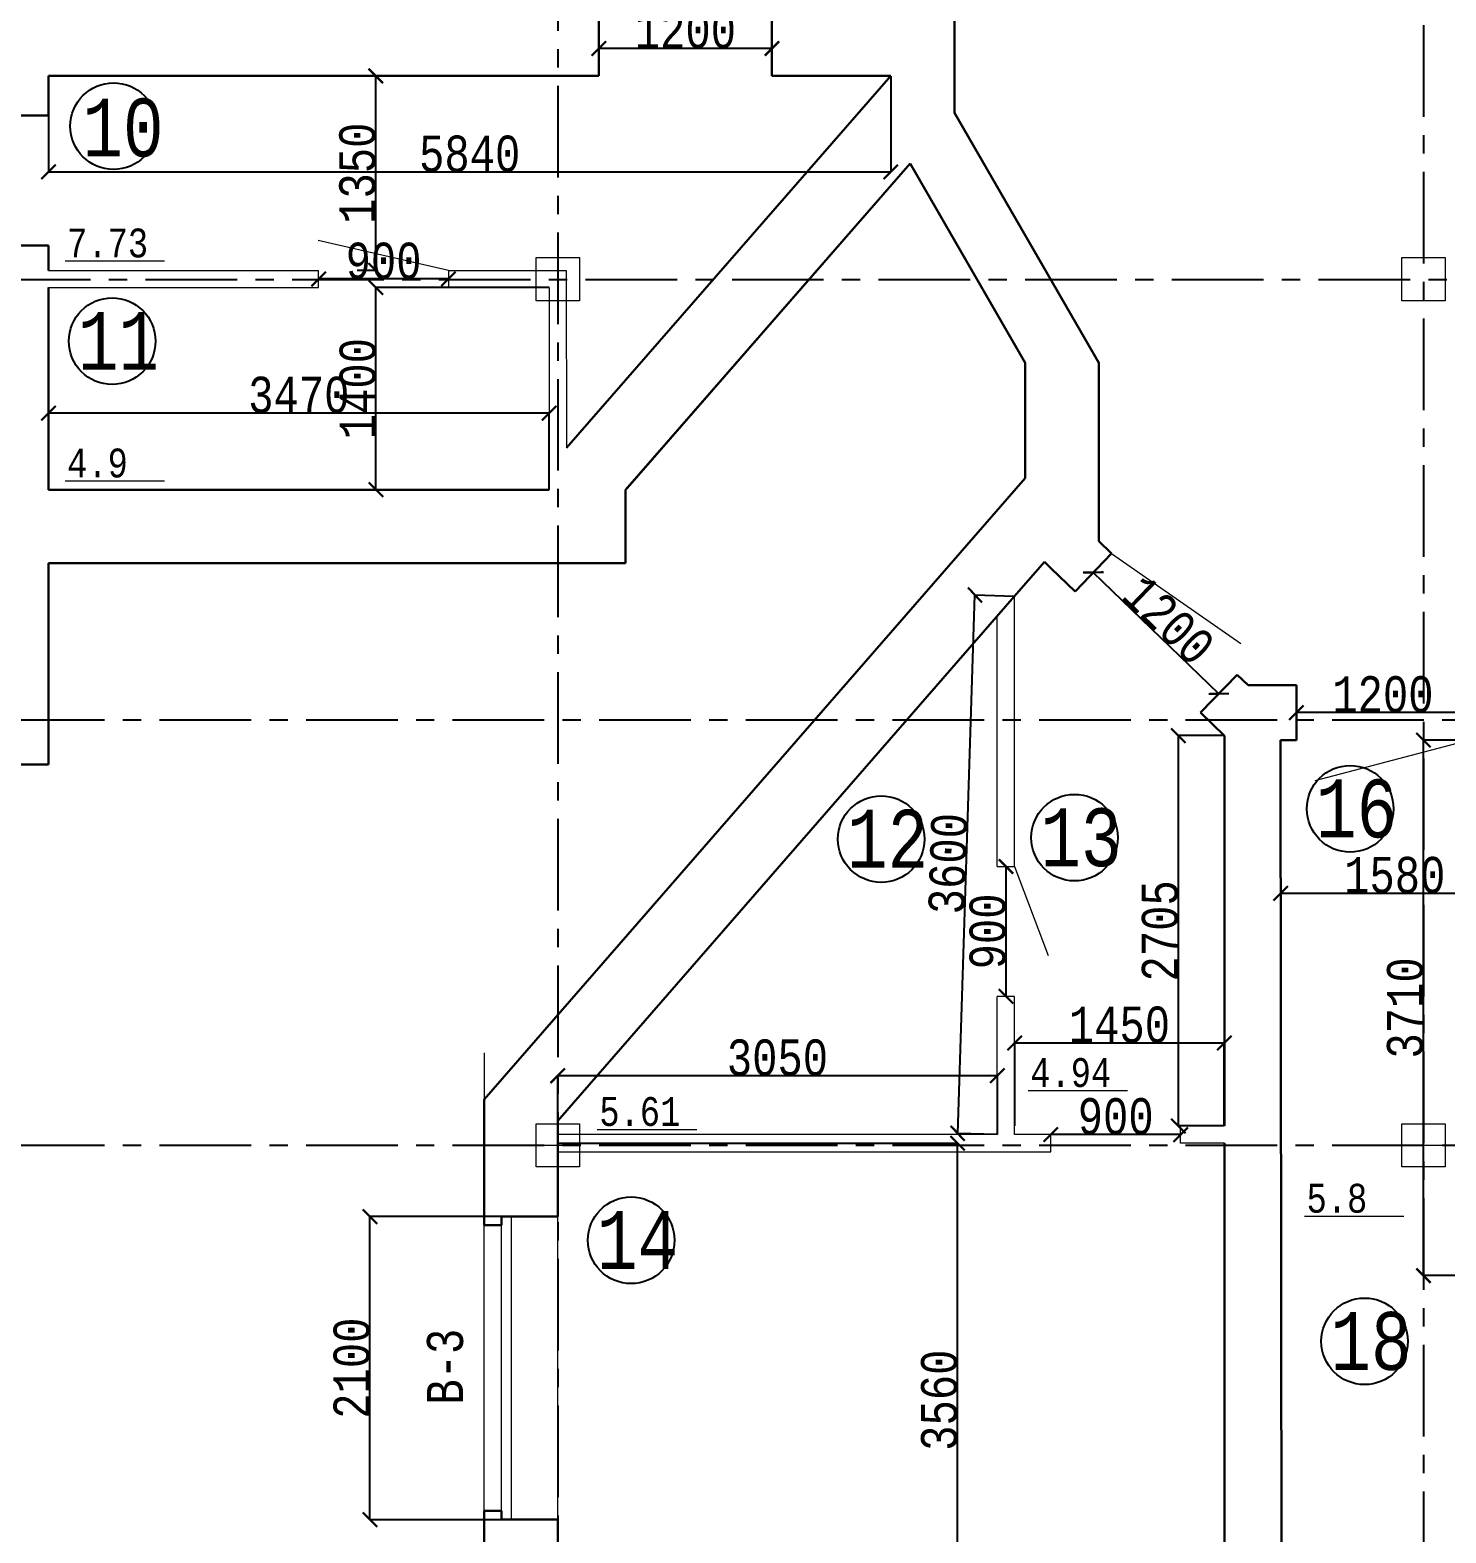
# Model space of a CAD drawing. Header units: millimetres. Extents: x -689206 to 4969298, y -1019800 to 703299.
# Drawn here: x 361471 to 371284, y -82328 to -71914 of the extents above; entities that cross this region are included whole.
import ezdxf

# ---------------------------------------------------------------- set-up
doc = ezdxf.new("R2010")
doc.units = ezdxf.units.MM
doc.linetypes.add('осеваяX2', pattern=[101.6, 63.5, -12.7, 12.7, -12.7])
for name, color, linetype, lineweight in [('несущие', 7, 'Continuous', 30), ('ПЕРЕГОРОДКИ', 252, 'Continuous', 9), ('РАЗМЕРЫ', 7, 'Continuous', 9), ('стены', 7, 'Continuous', 20)]:
    doc.layers.add(name, color=color, linetype=linetype, lineweight=lineweight)
doc.layers.add('четотам', color=7, linetype='Continuous')
doc.styles.add('Аннотативный', font='isocteur.ttf', dxfattribs={"width": 0.7, "height": 250})
doc.dimstyles.new('Аннотативный', dxfattribs={"dimscale": 0, "dimtxt": 250, "dimasz": 100, "dimexe": 1.25, "dimexo": 0.625, "dimtad": 1, "dimdec": 0, "dimtxsty": 'Аннотативный', "dimblk": 'ARCHTICK', "dimcen": 2.5, "dimadec": 0, "dimazin": 0, "dimtfac": 1, "dimtdec": 0, "dimtmove": 0, "dimatfit": 3, "dimfxl": 1, "dimarcsym": 0})

# ---------------------------------------------------------------- blocks, each defined once
blk = doc.blocks.new('_ArchTick')
at = {"color": 0, "linetype": 'ByBlock', "const_width": 0.15}
blk.add_lwpolyline([(-0.5, -0.5), (0.5, 0.5)], dxfattribs=at)
blk = doc.blocks.new('*D1103')
at = {"layer": 'Defpoints', "color": 0, "lineweight": 20, "transparency": 16777216}
for p in [(365128, -79628), (367899, -79628), (365128, -83188)]:
    blk.add_point(p, dxfattribs=at)
at = {"layer": 'стены', "color": 0, "lineweight": -2, "transparency": 16777216}
for p, q in [((365129, -79628), (367900, -79628)), ((367899, -83188), (367899, -79628)), ((365129, -83188), (367900, -83188))]:
    blk.add_line(p, q, dxfattribs=at)
at = {"layer": 'стены', "color": 0, "lineweight": -2, "transparency": 16777216, "xscale": 100, "yscale": 100, "zscale": 100}
for p, rotation in [((367899, -79628), 90), ((367899, -83188), 270)]:
    blk.add_blockref('_ArchTick', p, dxfattribs=dict(at, rotation=rotation))
at = {"layer": 'стены', "color": 0, "transparency": 16777216, "insert": (367773, -81408), "char_height": 250, "attachment_point": 5, "rotation": 90, "style": 'Аннотативный'}
blk.add_mtext('3560', dxfattribs=at)
blk = doc.blocks.new('*D1134')
at = {"layer": 'Defpoints', "color": 0, "lineweight": 20, "transparency": 16777216}
for p in [(368235, -77710), (368235, -77710), (368235, -78610)]:
    blk.add_point(p, dxfattribs=at)
at = {"layer": 'стены', "color": 0, "lineweight": -2, "transparency": 16777216}
for p, q in [((368235, -77710), (368236, -77710)), ((368235, -78610), (368235, -77710)), ((368235, -78610), (368236, -78610))]:
    blk.add_line(p, q, dxfattribs=at)
at = {"layer": 'стены', "color": 0, "lineweight": -2, "transparency": 16777216, "xscale": 100, "yscale": 100, "zscale": 100}
for p, rotation in [((368235, -77710), 90), ((368235, -78610), 270)]:
    blk.add_blockref('_ArchTick', p, dxfattribs=dict(at, rotation=rotation))
at = {"layer": 'стены', "color": 0, "transparency": 16777216, "insert": (368109, -78160), "char_height": 250, "attachment_point": 5, "rotation": 90, "style": 'Аннотативный'}
blk.add_mtext('900', dxfattribs=at)
blk = doc.blocks.new('*D1136')
at = {"layer": 'Defpoints', "color": 0, "lineweight": 20, "transparency": 16777216}
for p in [(368545, -79568), (368545, -79568), (369445, -79568)]:
    blk.add_point(p, dxfattribs=at)
at = {"layer": 'стены', "color": 0, "lineweight": -2, "transparency": 16777216}
for p, q in [((368545, -79567), (368545, -79567)), ((369445, -79568), (368545, -79568)), ((369445, -79567), (369445, -79567))]:
    blk.add_line(p, q, dxfattribs=at)
at = {"layer": 'стены', "color": 0, "lineweight": -2, "transparency": 16777216, "xscale": 100, "yscale": 100, "zscale": 100, "rotation": 180}
blk.add_blockref('_ArchTick', (368545, -79568), dxfattribs=at)
at = {"layer": 'стены', "color": 0, "lineweight": -2, "transparency": 16777216, "xscale": 100, "yscale": 100, "zscale": 100}
blk.add_blockref('_ArchTick', (369445, -79568), dxfattribs=at)
at = {"layer": 'стены', "color": 0, "transparency": 16777216, "insert": (368995, -79442), "char_height": 250, "attachment_point": 5, "style": 'Аннотативный'}
blk.add_mtext('900', dxfattribs=at)
blk = doc.blocks.new('*D1162')
at = {"layer": 'Defpoints', "color": 0, "lineweight": 20, "transparency": 16777216}
for p in [(365128, -79160), (365128, -79568), (368175, -79568)]:
    blk.add_point(p, dxfattribs=at)
at = {"layer": 'ПЕРЕГОРОДКИ', "color": 0, "lineweight": -2, "transparency": 16777216}
for p, q in [((365128, -79567), (365128, -79159)), ((368175, -79160), (365128, -79160)), ((368175, -79567), (368175, -79159))]:
    blk.add_line(p, q, dxfattribs=at)
at = {"layer": 'ПЕРЕГОРОДКИ', "color": 0, "lineweight": -2, "transparency": 16777216, "xscale": 100, "yscale": 100, "zscale": 100, "rotation": 180}
blk.add_blockref('_ArchTick', (365128, -79160), dxfattribs=at)
at = {"layer": 'ПЕРЕГОРОДКИ', "color": 0, "lineweight": -2, "transparency": 16777216, "xscale": 100, "yscale": 100, "zscale": 100}
blk.add_blockref('_ArchTick', (368175, -79160), dxfattribs=at)
at = {"layer": 'ПЕРЕГОРОДКИ', "color": 0, "transparency": 16777216, "insert": (366651, -79035), "char_height": 250, "attachment_point": 5, "style": 'Аннотативный'}
blk.add_mtext('3050', dxfattribs=at)
blk = doc.blocks.new('*D1163')
at = {"layer": 'Defpoints', "color": 0, "lineweight": 20, "transparency": 16777216}
for p in [(368020, -75829), (368295, -75838), (368175, -79568)]:
    blk.add_point(p, dxfattribs=at)
at = {"layer": 'ПЕРЕГОРОДКИ', "color": 0, "lineweight": -2, "transparency": 16777216}
for p, q in [((367900, -79559), (368020, -75829)), ((368294, -75838), (368019, -75829)), ((368174, -79568), (367899, -79559))]:
    blk.add_line(p, q, dxfattribs=at)
at = {"layer": 'ПЕРЕГОРОДКИ', "color": 0, "lineweight": -2, "transparency": 16777216, "xscale": 100, "yscale": 100, "zscale": 100}
for p, rotation in [((368020, -75829), 88.15754055116214), ((367900, -79559), 268.1575405511622)]:
    blk.add_blockref('_ArchTick', p, dxfattribs=dict(at, rotation=rotation))
at = {"layer": 'ПЕРЕГОРОДКИ', "color": 0, "transparency": 16777216, "insert": (367834, -77690), "char_height": 250, "attachment_point": 5, "rotation": 88.1575, "style": 'Аннотативный'}
blk.add_mtext('3600', dxfattribs=at)
blk = doc.blocks.new('*D1195')
at = {"layer": 'Defpoints', "color": 0, "linetype": 'ByBlock', "lineweight": 20, "transparency": 16777216}
for p in [(363827, -80136), (365128, -80136), (365128, -82236)]:
    blk.add_point(p, dxfattribs=at)
at = {"layer": 'РАЗМЕРЫ', "color": 0, "linetype": 'ByBlock', "lineweight": -2, "transparency": 16777216}
for p, q in [((365127, -80136), (363826, -80136)), ((363827, -82236), (363827, -80136)), ((365127, -82236), (363826, -82236))]:
    blk.add_line(p, q, dxfattribs=at)
at = {"layer": 'РАЗМЕРЫ', "color": 0, "linetype": 'ByBlock', "lineweight": -2, "transparency": 16777216, "xscale": 100, "yscale": 100, "zscale": 100}
for p, rotation in [((363827, -80136), 90), ((363827, -82236), 270)]:
    blk.add_blockref('_ArchTick', p, dxfattribs=dict(at, rotation=rotation))
at = {"layer": 'РАЗМЕРЫ', "color": 0, "linetype": 'ByBlock', "lineweight": 13, "transparency": 16777216, "insert": (363701, -81186), "char_height": 250, "attachment_point": 5, "rotation": 90, "style": 'Аннотативный'}
blk.add_mtext('2100', dxfattribs=at)
blk = doc.blocks.new('*D1206')
at = {"layer": 'Defpoints', "color": 0, "linetype": 'ByBlock', "lineweight": 20, "transparency": 16777216}
for p in [(361599, -74569), (361599, -75099), (365069, -75099)]:
    blk.add_point(p, dxfattribs=at)
at = {"layer": 'РАЗМЕРЫ', "color": 0, "linetype": 'ByBlock', "lineweight": -2, "transparency": 16777216}
for p, q in [((361599, -75099), (361599, -74568)), ((365069, -74569), (361599, -74569)), ((365069, -75099), (365069, -74568))]:
    blk.add_line(p, q, dxfattribs=at)
at = {"layer": 'РАЗМЕРЫ', "color": 0, "linetype": 'ByBlock', "lineweight": -2, "transparency": 16777216, "xscale": 100, "yscale": 100, "zscale": 100, "rotation": 180}
blk.add_blockref('_ArchTick', (361599, -74569), dxfattribs=at)
at = {"layer": 'РАЗМЕРЫ', "color": 0, "linetype": 'ByBlock', "lineweight": -2, "transparency": 16777216, "xscale": 100, "yscale": 100, "zscale": 100}
blk.add_blockref('_ArchTick', (365069, -74569), dxfattribs=at)
at = {"layer": 'РАЗМЕРЫ', "color": 0, "linetype": 'ByBlock', "lineweight": 20, "transparency": 16777216, "insert": (363334, -74443), "char_height": 250, "attachment_point": 5, "style": 'Аннотативный'}
blk.add_mtext('3470', dxfattribs=at)
blk = doc.blocks.new('*D1211')
at = {"layer": 'Defpoints', "color": 0, "linetype": 'ByBlock', "lineweight": 20, "transparency": 16777216}
for p in [(361599, -72232), (367436, -72232), (367436, -72897)]:
    blk.add_point(p, dxfattribs=at)
at = {"layer": 'РАЗМЕРЫ', "color": 0, "linetype": 'ByBlock', "lineweight": -2, "transparency": 16777216}
for p, q in [((361599, -72233), (361599, -72899)), ((367436, -72233), (367436, -72899)), ((361599, -72897), (367436, -72897))]:
    blk.add_line(p, q, dxfattribs=at)
at = {"layer": 'РАЗМЕРЫ', "color": 0, "linetype": 'ByBlock', "lineweight": -2, "transparency": 16777216, "xscale": 100, "yscale": 100, "zscale": 100, "rotation": 180}
blk.add_blockref('_ArchTick', (361599, -72897), dxfattribs=at)
at = {"layer": 'РАЗМЕРЫ', "color": 0, "linetype": 'ByBlock', "lineweight": -2, "transparency": 16777216, "xscale": 100, "yscale": 100, "zscale": 100}
blk.add_blockref('_ArchTick', (367436, -72897), dxfattribs=at)
at = {"layer": 'РАЗМЕРЫ', "color": 0, "linetype": 'ByBlock', "lineweight": 20, "transparency": 16777216, "insert": (364518, -72772), "char_height": 250, "attachment_point": 5, "style": 'Аннотативный'}
blk.add_mtext('5840', dxfattribs=at)
blk = doc.blocks.new('*D1212')
at = {"layer": 'Defpoints', "color": 0, "linetype": 'ByBlock', "lineweight": 20, "transparency": 16777216}
for p in [(363738, -72232), (363867, -72232), (363738, -73579)]:
    blk.add_point(p, dxfattribs=at)
at = {"layer": 'РАЗМЕРЫ', "color": 0, "linetype": 'ByBlock', "lineweight": -2, "transparency": 16777216}
for p, q in [((363739, -72232), (363868, -72232)), ((363867, -73579), (363867, -72232)), ((363739, -73579), (363868, -73579))]:
    blk.add_line(p, q, dxfattribs=at)
at = {"layer": 'РАЗМЕРЫ', "color": 0, "linetype": 'ByBlock', "lineweight": -2, "transparency": 16777216, "xscale": 100, "yscale": 100, "zscale": 100}
for p, rotation in [((363867, -72232), 90), ((363867, -73579), 270)]:
    blk.add_blockref('_ArchTick', p, dxfattribs=dict(at, rotation=rotation))
at = {"layer": 'РАЗМЕРЫ', "color": 0, "linetype": 'ByBlock', "lineweight": 20, "transparency": 16777216, "insert": (363741, -72906), "char_height": 250, "attachment_point": 5, "rotation": 90, "style": 'Аннотативный'}
blk.add_mtext('1350', dxfattribs=at)
blk = doc.blocks.new('*D1214')
at = {"layer": 'Defpoints', "color": 0, "linetype": 'ByBlock', "lineweight": 20, "transparency": 16777216}
for p in [(370247, -76644), (370247, -76644), (371447, -76644)]:
    blk.add_point(p, dxfattribs=at)
at = {"layer": 'РАЗМЕРЫ', "color": 0, "linetype": 'ByBlock', "lineweight": -2, "transparency": 16777216}
for p, q in [((370247, -76643), (370247, -76643)), ((371447, -76644), (370247, -76644)), ((371447, -76643), (371447, -76643))]:
    blk.add_line(p, q, dxfattribs=at)
at = {"layer": 'РАЗМЕРЫ', "color": 0, "linetype": 'ByBlock', "lineweight": -2, "transparency": 16777216, "xscale": 100, "yscale": 100, "zscale": 100, "rotation": 180}
blk.add_blockref('_ArchTick', (370247, -76644), dxfattribs=at)
at = {"layer": 'РАЗМЕРЫ', "color": 0, "linetype": 'ByBlock', "lineweight": -2, "transparency": 16777216, "xscale": 100, "yscale": 100, "zscale": 100}
blk.add_blockref('_ArchTick', (371447, -76644), dxfattribs=at)
at = {"layer": 'РАЗМЕРЫ', "color": 0, "linetype": 'ByBlock', "lineweight": 20, "transparency": 16777216, "insert": (370847, -76518), "char_height": 250, "attachment_point": 5, "style": 'Аннотативный'}
blk.add_mtext('1200', dxfattribs=at)
blk = doc.blocks.new('*D1215')
at = {"layer": 'Defpoints', "color": 0, "linetype": 'ByBlock', "lineweight": 20, "transparency": 16777216}
for p in [(368840, -75672), (368840, -75672), (369710, -76513)]:
    blk.add_point(p, dxfattribs=at)
at = {"layer": 'РАЗМЕРЫ', "color": 0, "linetype": 'ByBlock', "lineweight": -2, "transparency": 16777216}
for p, q in [((368840, -75672), (368841, -75672)), ((369710, -76513), (368840, -75672)), ((369710, -76512), (369711, -76512))]:
    blk.add_line(p, q, dxfattribs=at)
at = {"layer": 'РАЗМЕРЫ', "color": 0, "linetype": 'ByBlock', "lineweight": -2, "transparency": 16777216, "xscale": 100, "yscale": 100, "zscale": 100}
for p, rotation in [((368840, -75672), 135.9954418909503), ((369710, -76513), 315.9954418909502)]:
    blk.add_blockref('_ArchTick', p, dxfattribs=dict(at, rotation=rotation))
at = {"layer": 'РАЗМЕРЫ', "color": 0, "linetype": 'ByBlock', "lineweight": 20, "transparency": 16777216, "insert": (369362, -76002), "char_height": 250, "attachment_point": 5, "rotation": 315.9954, "style": 'Аннотативный'}
blk.add_mtext('1200', dxfattribs=at)
blk = doc.blocks.new('*D1220')
at = {"layer": 'Defpoints', "color": 0, "linetype": 'ByBlock', "lineweight": 20, "transparency": 16777216}
for p in [(365413, -72042), (365413, -72042), (366613, -72042)]:
    blk.add_point(p, dxfattribs=at)
at = {"layer": 'РАЗМЕРЫ', "color": 0, "linetype": 'ByBlock', "lineweight": -2, "transparency": 16777216}
for p, q in [((365413, -72041), (365413, -72041)), ((366613, -72042), (365413, -72042)), ((366613, -72041), (366613, -72041))]:
    blk.add_line(p, q, dxfattribs=at)
at = {"layer": 'РАЗМЕРЫ', "color": 0, "linetype": 'ByBlock', "lineweight": -2, "transparency": 16777216, "xscale": 100, "yscale": 100, "zscale": 100, "rotation": 180}
blk.add_blockref('_ArchTick', (365413, -72042), dxfattribs=at)
at = {"layer": 'РАЗМЕРЫ', "color": 0, "linetype": 'ByBlock', "lineweight": -2, "transparency": 16777216, "xscale": 100, "yscale": 100, "zscale": 100}
blk.add_blockref('_ArchTick', (366613, -72042), dxfattribs=at)
at = {"layer": 'РАЗМЕРЫ', "color": 0, "linetype": 'ByBlock', "lineweight": 20, "transparency": 16777216, "insert": (366013, -71916), "char_height": 250, "attachment_point": 5, "style": 'Аннотативный'}
blk.add_mtext('1200', dxfattribs=at)
blk = doc.blocks.new('*D1231')
at = {"layer": 'Defpoints', "color": 0, "linetype": 'ByBlock', "lineweight": 20, "transparency": 16777216}
for p in [(363868, -73699), (365069, -73699), (365069, -75099)]:
    blk.add_point(p, dxfattribs=at)
at = {"layer": 'РАЗМЕРЫ', "color": 0, "linetype": 'ByBlock', "lineweight": -2, "transparency": 16777216}
for p, q in [((365068, -73699), (363867, -73699)), ((363868, -75099), (363868, -73699)), ((365068, -75099), (363867, -75099))]:
    blk.add_line(p, q, dxfattribs=at)
at = {"layer": 'РАЗМЕРЫ', "color": 0, "linetype": 'ByBlock', "lineweight": -2, "transparency": 16777216, "xscale": 100, "yscale": 100, "zscale": 100}
for p, rotation in [((363868, -73699), 90), ((363868, -75099), 270)]:
    blk.add_blockref('_ArchTick', p, dxfattribs=dict(at, rotation=rotation))
at = {"layer": 'РАЗМЕРЫ', "color": 0, "linetype": 'ByBlock', "lineweight": 20, "transparency": 16777216, "insert": (363743, -74399), "char_height": 250, "attachment_point": 5, "rotation": 90, "style": 'Аннотативный'}
blk.add_mtext('1400', dxfattribs=at)
blk = doc.blocks.new('*D1232')
at = {"layer": 'Defpoints', "color": 0, "linetype": 'ByBlock', "lineweight": 20, "transparency": 16777216}
for p in [(363471, -73639), (363471, -73639), (364371, -73642)]:
    blk.add_point(p, dxfattribs=at)
at = {"layer": 'РАЗМЕРЫ', "color": 0, "linetype": 'ByBlock', "lineweight": -2, "transparency": 16777216}
for p, q in [((363471, -73639), (363471, -73638)), ((364371, -73639), (363471, -73639)), ((364371, -73641), (364371, -73638))]:
    blk.add_line(p, q, dxfattribs=at)
at = {"layer": 'РАЗМЕРЫ', "color": 0, "linetype": 'ByBlock', "lineweight": -2, "transparency": 16777216, "xscale": 100, "yscale": 100, "zscale": 100, "rotation": 180}
blk.add_blockref('_ArchTick', (363471, -73639), dxfattribs=at)
at = {"layer": 'РАЗМЕРЫ', "color": 0, "linetype": 'ByBlock', "lineweight": -2, "transparency": 16777216, "xscale": 100, "yscale": 100, "zscale": 100}
blk.add_blockref('_ArchTick', (364371, -73639), dxfattribs=at)
at = {"layer": 'РАЗМЕРЫ', "color": 0, "linetype": 'ByBlock', "lineweight": 20, "transparency": 16777216, "insert": (363921, -73514), "char_height": 250, "attachment_point": 5, "style": 'Аннотативный'}
blk.add_mtext('900', dxfattribs=at)
blk = doc.blocks.new('*D1237')
at = {"layer": 'Defpoints', "color": 0, "linetype": 'ByBlock', "lineweight": 20, "transparency": 16777216}
for p in [(369748, -76803), (369429, -79508), (369748, -79508)]:
    blk.add_point(p, dxfattribs=at)
at = {"layer": 'РАЗМЕРЫ', "color": 0, "linetype": 'ByBlock', "lineweight": -2, "transparency": 16777216}
for p, q in [((369747, -76803), (369427, -76803)), ((369429, -76803), (369429, -79508)), ((369747, -79508), (369427, -79508))]:
    blk.add_line(p, q, dxfattribs=at)
at = {"layer": 'РАЗМЕРЫ', "color": 0, "linetype": 'ByBlock', "lineweight": -2, "transparency": 16777216, "xscale": 100, "yscale": 100, "zscale": 100}
for p, rotation in [((369429, -76803), 90), ((369429, -79508), 270)]:
    blk.add_blockref('_ArchTick', p, dxfattribs=dict(at, rotation=rotation))
at = {"layer": 'РАЗМЕРЫ', "color": 0, "linetype": 'ByBlock', "lineweight": 20, "transparency": 16777216, "insert": (369303, -78156), "char_height": 250, "attachment_point": 5, "rotation": 90, "style": 'Аннотативный'}
blk.add_mtext('2705', dxfattribs=at)
blk = doc.blocks.new('*D1238')
at = {"layer": 'Defpoints', "color": 0, "linetype": 'ByBlock', "lineweight": 20, "transparency": 16777216}
for p in [(368295, -78933), (368295, -79508), (369748, -79508)]:
    blk.add_point(p, dxfattribs=at)
at = {"layer": 'РАЗМЕРЫ', "color": 0, "linetype": 'ByBlock', "lineweight": -2, "transparency": 16777216}
for p, q in [((368295, -79507), (368295, -78931)), ((369748, -78933), (368295, -78933)), ((369748, -79507), (369748, -78931))]:
    blk.add_line(p, q, dxfattribs=at)
at = {"layer": 'РАЗМЕРЫ', "color": 0, "linetype": 'ByBlock', "lineweight": -2, "transparency": 16777216, "xscale": 100, "yscale": 100, "zscale": 100, "rotation": 180}
blk.add_blockref('_ArchTick', (368295, -78933), dxfattribs=at)
at = {"layer": 'РАЗМЕРЫ', "color": 0, "linetype": 'ByBlock', "lineweight": -2, "transparency": 16777216, "xscale": 100, "yscale": 100, "zscale": 100}
blk.add_blockref('_ArchTick', (369748, -78933), dxfattribs=at)
at = {"layer": 'РАЗМЕРЫ', "color": 0, "linetype": 'ByBlock', "lineweight": 20, "transparency": 16777216, "insert": (369021, -78807), "char_height": 250, "attachment_point": 5, "style": 'Аннотативный'}
blk.add_mtext('1450', dxfattribs=at)
blk = doc.blocks.new('*D1242')
at = {"layer": 'Defpoints', "color": 0, "linetype": 'ByBlock', "lineweight": 20, "transparency": 16777216}
for p in [(370139, -77896), (370139, -77896), (371718, -77896)]:
    blk.add_point(p, dxfattribs=at)
at = {"layer": 'РАЗМЕРЫ', "color": 0, "linetype": 'ByBlock', "lineweight": -2, "transparency": 16777216}
for p, q in [((370139, -77895), (370139, -77895)), ((371718, -77895), (371718, -77895)), ((371718, -77896), (370139, -77896))]:
    blk.add_line(p, q, dxfattribs=at)
at = {"layer": 'РАЗМЕРЫ', "color": 0, "linetype": 'ByBlock', "lineweight": -2, "transparency": 16777216, "xscale": 100, "yscale": 100, "zscale": 100, "rotation": 180}
blk.add_blockref('_ArchTick', (370139, -77896), dxfattribs=at)
at = {"layer": 'РАЗМЕРЫ', "color": 0, "linetype": 'ByBlock', "lineweight": -2, "transparency": 16777216, "xscale": 100, "yscale": 100, "zscale": 100}
blk.add_blockref('_ArchTick', (371718, -77896), dxfattribs=at)
at = {"layer": 'РАЗМЕРЫ', "color": 0, "linetype": 'ByBlock', "lineweight": 20, "transparency": 16777216, "insert": (370929, -77770), "char_height": 250, "attachment_point": 5, "style": 'Аннотативный'}
blk.add_mtext('1580', dxfattribs=at)
blk = doc.blocks.new('*D1365')
at = {"layer": 'Defpoints', "color": 0, "linetype": 'ByBlock', "lineweight": 20, "transparency": 16777216}
for p in [(371128, -76834), (371718, -76834), (371718, -80545)]:
    blk.add_point(p, dxfattribs=at)
at = {"layer": 'РАЗМЕРЫ', "color": 0, "linetype": 'ByBlock', "lineweight": -2, "transparency": 16777216}
for p, q in [((371717, -76834), (371127, -76834)), ((371128, -80545), (371128, -76834)), ((371717, -80545), (371127, -80545))]:
    blk.add_line(p, q, dxfattribs=at)
at = {"layer": 'РАЗМЕРЫ', "color": 0, "linetype": 'ByBlock', "lineweight": -2, "transparency": 16777216, "xscale": 100, "yscale": 100, "zscale": 100}
for p, rotation in [((371128, -76834), 90), ((371128, -80545), 270)]:
    blk.add_blockref('_ArchTick', p, dxfattribs=dict(at, rotation=rotation))
at = {"layer": 'РАЗМЕРЫ', "color": 0, "linetype": 'ByBlock', "lineweight": 20, "transparency": 16777216, "insert": (371002, -78690), "char_height": 250, "attachment_point": 5, "rotation": 90, "style": 'Аннотативный'}
blk.add_mtext('3710', dxfattribs=at)

msp = doc.modelspace()

# ---------------------------------------------------------------- linework, layer by layer
at = {"layer": 'несущие', "color": 0}
for p, q in [((365128, -80135.8), (365128, -79507.9)), ((365128, -82235.8), (365128, -83188.4))]:
    msp.add_line(p, q, dxfattribs=at)
at = {"layer": 'несущие', "color": 18, "linetype": 'ByBlock', "lineweight": 30, "true_color": 0x000000}
for p, q in [((364738, -80135.8), (365128, -80135.8)), ((364738, -80135.8), (364738, -80195.8)), ((364738, -80195.8), (364618, -80195.8)), ((364738, -82175.8), (364618, -82175.8)), ((364738, -82235.8), (364738, -82175.8)), ((365128, -82235.8), (364738, -82235.8))]:
    msp.add_line(p, q, dxfattribs=at)
at = {"layer": 'несущие', "color": 18, "linetype": 'ByBlock', "lineweight": 13, "true_color": 0x000000}
for p, q in [((364808, -82235.8), (364808, -80135.8)), ((365128, -82235.8), (365128, -80135.8)), ((364738, -82175.8), (364738, -80195.8)), ((364738, -82235.8), (364808, -82235.8))]:
    msp.add_line(p, q, dxfattribs=at)
at = {"layer": 'ПЕРЕГОРОДКИ', "color": 0}
for p, q in [((368174.8, -79567.9), (365128, -79567.9)), ((365128, -79627.9), (365128, -79687.9)), ((368544.8, -79567.9), (368294.8, -79567.9)), ((368544.8, -79687.9), (368544.8, -79567.9)), ((365128, -79687.9), (368544.8, -79687.9))]:
    msp.add_line(p, q, dxfattribs=at)
at = {"layer": 'РАЗМЕРЫ', "linetype": 'ByBlock', "lineweight": 30}
for p, q in [((365413, -72231.9), (365413, -71851.9)), ((366613, -71851.9), (366613, -72231.9)), ((367878, -72486.9), (367878, -71851.9)), ((361088.7, -72506.1), (361598.7, -72506.1)), ((361598.7, -73406.1), (361088.7, -73406.1)), ((361598.7, -73579.1), (361598.7, -73406.1)), ((368878, -75455.2), (368966.9, -75541.1)), ((368548.9, -75645.2), (368501.9, -75599.8)), ((368966.9, -75541.1), (368713.2, -75803.9)), ((368548.9, -75645.2), (368713.2, -75803.9)), ((369836.8, -76381.2), (369583, -76644)), ((369836.8, -76381.2), (369912.1, -76454)), ((369912.1, -76454), (370247.1, -76454)), ((370247.1, -76834), (370247.1, -76454)), ((369583, -76644), (369748.1, -76803.4)), ((370247.1, -76834), (370138.1, -76834))]:
    msp.add_line(p, q, dxfattribs=at)
at = {"layer": 'РАЗМЕРЫ', "linetype": 'ByBlock', "lineweight": 20}
for p, q in [((364370.5, -73579.1), (363467.6, -73371.4)), ((361598.7, -73579.1), (363470.5, -73579.1)), ((361598.7, -73579.1), (363470.5, -73579.1)), ((363470.5, -73699.1), (363470.5, -73579.1)), ((364370.5, -73579.1), (364370.5, -73699.1)), ((364370.5, -73579.1), (365186.1, -73579.1)), ((364370.5, -73579.1), (364895.2, -73579.1)), ((365186.1, -73579.1), (365188, -74808.6)), ((361598.7, -75099.1), (361598.7, -73699.1)), ((361598.7, -73699.1), (363470.5, -73699.1)), ((361598.7, -73699.1), (363470.5, -73699.1)), ((364370.5, -73699.1), (365068.7, -73699.1)), ((364370.5, -73699.1), (364895.2, -73699.1)), ((365068.7, -73699.1), (365068.7, -75099.1)), ((368966.9, -75541.1), (369862.3, -76165.2)), ((371447.1, -76834), (370375.9, -77117.2))]:
    msp.add_line(p, q, dxfattribs=at)
at = {"layer": 'РАЗМЕРЫ'}
for p, q in [((361713.9, -73513.5), (362403.2, -73513.5)), ((361713.9, -75038.1), (362403.2, -75038.1)), ((368388.5, -79261.8), (369077.8, -79261.8)), ((365402.5, -79531.5), (366091.8, -79531.5)), ((370303.6, -80132.7), (370992.9, -80132.7))]:
    msp.add_line(p, q, dxfattribs=at)
at = {"layer": 'стены', "linetype": 'осеваяX2', "lineweight": 25, "ltscale": 10}
for p, q in [((365128, -46900), (365128, -93010)), ((371128, -47496.5), (371128, -93010)), ((353128, -73642), (419278, -73642)), ((347128, -76694), (419278, -76694)), ((347128, -79642), (419278, -79642))]:
    msp.add_line(p, q, dxfattribs=at)
at = {"layer": 'стены', "lineweight": 30}
for p, q in [((367878, -72231.9), (367878, -71851.9)), ((361598.7, -72506.1), (361598.7, -72231.9)), ((365413, -72231.9), (361598.7, -72231.9)), ((367436.3, -72231.9), (365188, -74808.6)), ((367436.3, -72231.9), (366613, -72231.9)), ((367878, -72231.9), (367878, -72486.9)), ((367878, -72486.9), (368878, -74219)), ((367571.1, -72838.7), (365598.7, -75099.1)), ((367571.1, -72838.7), (365608.3, -75088.1)), ((368368, -74219), (367571.1, -72838.7)), ((361598.7, -73579.1), (361598.7, -73406.1)), ((361598.7, -75099.1), (361598.7, -73699.1)), ((368368, -75019), (368368, -74219)), ((368878, -74219), (368878, -75019)), ((364618, -79324.4), (368368, -75019)), ((368878, -75019), (368878, -75455.2)), ((361598.7, -75099.1), (365068.7, -75099.1)), ((365598.7, -75099.1), (365598.7, -75609.1)), ((368878, -75455.2), (368966.9, -75541.1)), ((368294.8, -75837.5), (368501.9, -75599.8)), ((365598.7, -75609.1), (361598.7, -75609.1)), ((361598.7, -77004), (361598.7, -75609.1)), ((365128, -79473.3), (368294.8, -75837.5)), ((369836.8, -76381.2), (369912.1, -76454)), ((369748.1, -79507.9), (369748.1, -76803.4)), ((370138.1, -76834), (370144.8, -83944)), ((360004.2, -77004), (361598.7, -77004)), ((364618, -79324.4), (364618, -80195.8)), ((365128, -79473.3), (365128, -79507.9)), ((369748.1, -79894), (369748.1, -79627.9)), ((369748.1, -79894), (369748.1, -83188.4)), ((364618, -82175.8), (364618, -83431.4))]:
    msp.add_line(p, q, dxfattribs=at)
at = {"layer": 'стены'}
for p, q in [((368368, -74219), (367868, -73353)), ((368878, -74219), (368378, -73353)), ((368368, -75019), (368368, -74219)), ((368368, -75019), (368368, -74219)), ((368878, -74219), (368878, -75019)), ((368878, -74219), (368878, -75019)), ((364618, -79324.4), (368368, -75019)), ((364618, -79324.4), (368368, -75019)), ((368878, -75019), (368878, -75455.2)), ((368878, -75019), (368878, -75455.2)), ((368294.8, -77710.2), (368294.8, -75837.5)), ((368174.8, -77710.2), (368174.8, -75975.3)), ((369748.1, -76803.4), (369748.1, -78469.5)), ((368174.8, -77710.2), (368294.8, -77710.2)), ((368294.8, -77710.2), (368526.7, -78326.5)), ((368174.8, -79567.9), (368174.8, -78610.2)), ((368294.8, -78610.2), (368174.8, -78610.2)), ((368294.8, -79567.9), (368294.8, -78610.2)), ((364618, -79000.3), (364618, -80195.8)), ((364618, -80555.8), (364618, -79324.4)), ((364618, -82175.8), (364618, -79324.4)), ((365128, -79792), (365128, -79492)), ((369748.1, -79507.9), (369444.8, -79507.9)), ((369748.1, -79507.9), (369444.8, -79507.9)), ((369444.8, -79627.9), (369444.8, -79507.9)), ((371128, -79792), (371128, -79492)), ((364978, -79642), (365278, -79642)), ((369748.1, -79627.9), (369444.8, -79627.9)), ((369748.1, -79627.9), (369444.8, -79627.9)), ((370978, -79642), (371278, -79642)), ((369748.1, -81574), (369748.1, -81454))]:
    msp.add_line(p, q, dxfattribs=at)
for points in [[(364978, -73489.9), (365278, -73489.9), (365278, -73789.9), (364978, -73789.9)], [(370978, -73489.9), (371278, -73489.9), (371278, -73789.9), (370978, -73789.9)], [(364978, -79492), (365278, -79492), (365278, -79792), (364978, -79792)], [(370978, -79492), (371278, -79492), (371278, -79792), (370978, -79792)]]:
    msp.add_lwpolyline(points, close=True, dxfattribs=at)
at = {"layer": 'четотам'}
for centre in [(362050, -72580), (362040, -74070), (370620, -77310), (367370, -77520), (368710, -77510), (365636.9, -80300), (370720, -81000)]:
    msp.add_circle(centre, 300, dxfattribs=at)

# ---------------------------------------------------------------- texts
at = {"layer": 'РАЗМЕРЫ', "lineweight": 20, "ltscale": 150, "char_height": 401.1, "width": 1460, "attachment_point": 1, "style": 'Аннотативный'}
for s, insert in [('10', (361834, -72389.1)), ('11', (361802.8, -73867)), ('16', (370382.8, -77107)), ('12', (367132.8, -77317)), ('13', (368472.8, -77307)), ('14', (365399.6, -80096.9)), ('18', (370482.8, -80797))]:
    msp.add_mtext(s, dxfattribs=dict(at, insert=insert))
at = {"layer": 'РАЗМЕРЫ', "char_height": 200, "width": 656.117, "attachment_point": 1, "style": 'Аннотативный'}
for s, insert in [('7.73', (361728.1, -73289.5)), ('4.9', (361728.1, -74814)), ('4.94', (368402.7, -79037.7)), ('5.61', (365416.6, -79307.5)), ('5.8', (370317.8, -79908.6))]:
    msp.add_mtext(s, dxfattribs=dict(at, insert=insert))
at = {"layer": 'РАЗМЕРЫ', "lineweight": 20, "ltscale": 150, "insert": (364221.8, -81438.8), "char_height": 250, "width": 922.913, "attachment_point": 1, "rotation": 90, "style": 'Аннотативный'}
msp.add_mtext('В-3', dxfattribs=at)

# ---------------------------------------------------------------- dimensions: what is measured, and where the dimension line sits
at = {"layer": 'ПЕРЕГОРОДКИ', "color": 0}
for p2, distance, text, picture, middle in [((368294.8, -75837.5), 275, '3600', '*D1163', (367834.4, -77689.9)), ((365128, -79567.9), -407.6, '3050', '*D1162', (366651.4, -79034.7))]:
    dim = msp.add_aligned_dim(p1=(368174.8, -79567.9), p2=p2, distance=distance, text=text, dimstyle='Аннотативный', dxfattribs=at)
    dim.commit()
    dim.dimension.update_dxf_attribs({"geometry": picture, "text_midpoint": middle})
at = {"layer": 'РАЗМЕРЫ', "linetype": 'ByBlock', "lineweight": 20}
for p1, p2, picture, middle in [((366613, -72041.9), (365413, -72041.9), '*D1220', (366013, -71916.3)), ((371447.1, -76644), (370247.1, -76644), '*D1214', (370847.1, -76518.3))]:
    dim = msp.add_aligned_dim(p1=p1, p2=p2, distance=0, dimstyle='Аннотативный', dxfattribs=at)
    dim.commit()
    dim.dimension.update_dxf_attribs({"geometry": picture, "text_midpoint": middle})
for base, p1, p2, text, picture, middle in [((367436.3, -72897.3), (361598.7, -72231.9), (367436.3, -72231.9), '5840', '*D1211', (364517.5, -72771.7)), ((370139.1, -77895.9), (371718.1, -77895.9), (370139.1, -77895.9), '1580', '*D1242', (370928.6, -77770.3)), ((368294.8, -78932.6), (369748.1, -79507.9), (368294.8, -79507.9), '1450', '*D1238', (369021.4, -78807))]:
    dim = msp.add_linear_dim(base=base, p1=p1, p2=p2, text=text, dimstyle='Аннотативный', dxfattribs=at)
    dim.commit()
    dim.dimension.update_dxf_attribs({"geometry": picture, "text_midpoint": middle})
for base, p1, p2, text, picture, middle in [((363867, -72231.9), (363738, -73579.1), (363738, -72231.9), '1350', '*D1212', (363741.3, -72905.5)), ((371128, -76834), (371718.1, -80545.4), (371718.1, -76834), '3710', '*D1365', (371002.4, -78689.7))]:
    dim = msp.add_linear_dim(base=base, p1=p1, p2=p2, angle=90, text=text, dimstyle='Аннотативный', dxfattribs=at)
    dim.commit()
    dim.dimension.update_dxf_attribs({"geometry": picture, "text_midpoint": middle})
for base, p1, p2, picture, middle in [((363470.5, -73639.1), (364370.5, -73642), (363470.5, -73639.1), '*D1232', (363920.5, -73513.5)), ((361598.7, -74569.1), (365068.7, -75099.1), (361598.7, -75099.1), '*D1206', (363333.7, -74443.4))]:
    dim = msp.add_linear_dim(base=base, p1=p1, p2=p2, dimstyle='Аннотативный', dxfattribs=at)
    dim.commit()
    dim.dimension.update_dxf_attribs({"geometry": picture, "text_midpoint": middle})
for base, p1, p2, picture, middle in [((363868.2, -73699.1), (365068.7, -75099.1), (365068.7, -73699.1), '*D1231', (363742.6, -74399.1)), ((369428.6453, -79507.9423), (369748.0758, -76803.4191), (369748.0758, -79507.9423), '*D1237', (369303.0203, -78155.6807))]:
    dim = msp.add_linear_dim(base=base, p1=p1, p2=p2, angle=90, dimstyle='Аннотативный', dxfattribs=at)
    dim.commit()
    dim.dimension.update_dxf_attribs({"geometry": picture, "text_midpoint": middle})
dim = msp.add_aligned_dim(p1=(369709.9, -76512.6), p2=(368840, -75672.5), distance=0, text='1200', dimstyle='Аннотативный', dxfattribs=at)
dim.commit()
dim.dimension.update_dxf_attribs({"geometry": '*D1215', "text_midpoint": (369362.2, -76002.2)})
at = {"layer": 'РАЗМЕРЫ', "linetype": 'ByBlock', "lineweight": 13}
dim = msp.add_linear_dim(base=(363827, -80135.8), p1=(365128, -82235.8), p2=(365128, -80135.8), angle=90, dimstyle='Аннотативный', dxfattribs=at)
dim.commit()
dim.dimension.update_dxf_attribs({"geometry": '*D1195', "text_midpoint": (363701.4, -81185.8)})
at = {"layer": 'стены'}
for p1, p2, distance, picture, middle in [((368234.8, -78610.2), (368234.8, -77710.2), 0, '*D1134', (368109.1, -78160.2)), ((369444.8, -79567.9), (368544.8, -79567.9), 0, '*D1136', (368994.8, -79442.3)), ((365128.0175, -83188.4231), (365128.0175, -79627.9423), -2770.9312, '*D1103', (367773.3237, -81408.1827))]:
    dim = msp.add_aligned_dim(p1=p1, p2=p2, distance=distance, dimstyle='Аннотативный', dxfattribs=at)
    dim.commit()
    dim.dimension.update_dxf_attribs({"geometry": picture, "text_midpoint": middle})

doc.saveas('drawing.dxf')
